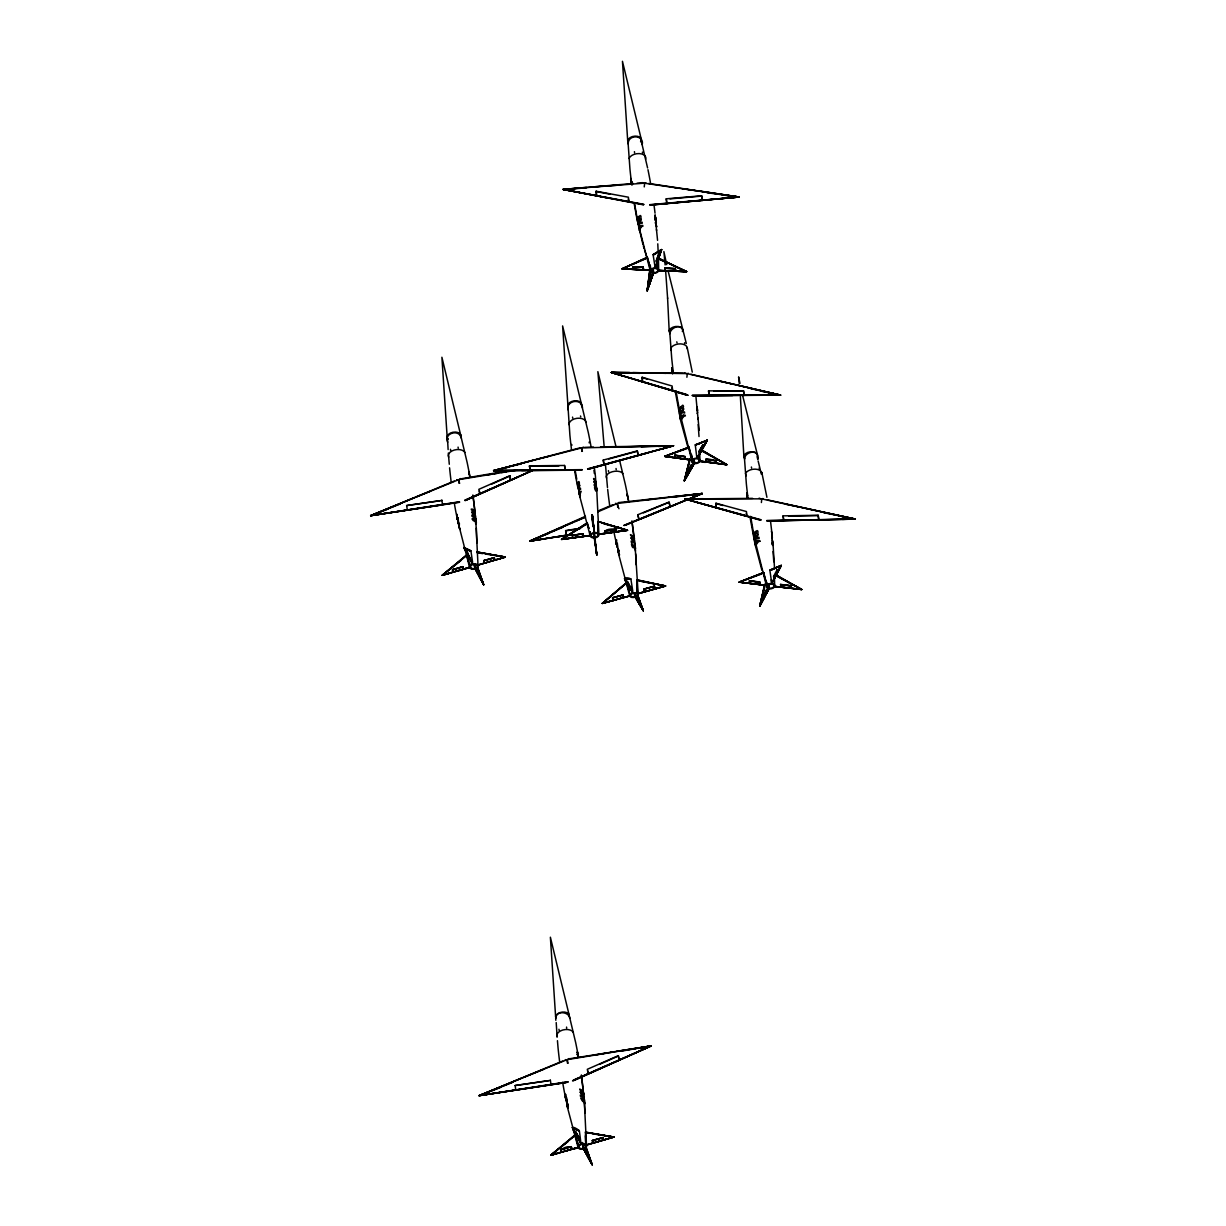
<?xml version="1.0" encoding="UTF-8"?>
<svg xmlns="http://www.w3.org/2000/svg" width="1226" height="1226" viewBox="0 0 1226 1226"><rect width="100%" height="100%" fill="white"/><g stroke="black" fill="none" stroke-linecap="round" stroke-linejoin="round"><path stroke-width="1.5" d="M469.175 474.631L468.914 471.964L469.956 477.389M577.185 1054.605L576.818 1054.467M577.645 1054.59L577.385 1051.939L577.262 1052.827M567.209 1102.373L565.492 1098.128L565.584 1094.19L566.197 1100.028L566.167 1099.201M699.203 430.418L697.088 408.963L697.625 411.262M578.258 489.526L579.729 485.006L578.979 488.745L580.388 488.071L580.634 489.22L578.749 490.277L579.423 494.43L578.105 482.906L578.442 485.956L579.055 484.454A1.87 0.981 -74.3 0 0 579.346 482.783L579.178 482.033A1.977 1.027 -74.3 0 0 578.718 481.588L577.538 482.738L577.599 485.098M638.593 224.741C639.267 233.43 637.229 221.63 642.255 223.27L642.01 222.121L639.941 222.565L641.351 219.025L637.903 223.776L638.531 224.435M479.964 494.063L478.845 489.327L509.755 475.749L510.69 480.316L509.755 475.749M746.925 515.901L746.435 511.548L716.015 503.242L716.367 507.87L716.015 503.242M749.852 583.438L749.515 580.802L759.691 581.967L760.043 584.603L739.263 582.12L763.568 572.481L767.093 585.369L739.263 582.12L763.798 572.603L739.263 582.12L767.032 585.446L763.614 572.956M780.655 584.434L781.008 587.116L780.655 584.434L790.801 585.676L791.153 588.235L790.801 585.676M577.798 487.12L577.707 485.94M666.239 198.811L666.898 203.593L666.239 198.811L701.609 195.792L702.253 200.42L701.609 195.792M596.526 486.845L596.618 490.446L596.204 486.201L594.288 485.665L594.181 484.5L595.606 484.791L593.89 481.389L596.127 485.864M642.531 381.884L642.148 377.256L672.139 386.021L672.63 390.389M596.648 488.025L598.932 534.613A4.398 2.682 -8.7 0 1 592.648 537.831A4.398 2.682 -8.7 0 1 592.127 533.203A4.398 2.682 -8.7 0 1 598.932 534.613M617.659 507.196L617.751 503.396L619.222 502.277M674.974 455.198L675.327 457.85L674.974 455.198L685.073 456.532L685.426 459.06M706.237 461.911L705.885 459.306L715.953 460.7L716.29 463.29L715.892 460.777C695.219 454.984 715.54 465.819 699.249 461.114L726.773 464.669L701.195 449.804M627.344 496.346L627.145 494.017L628.693 501.74M643.527 269.766L643.16 267.283L632.662 266.824L633.06 269.337L632.631 266.916L643.19 267.161L643.543 269.873L622.134 268.831L647.221 257.291L650.362 268.188M665.197 270.808L664.844 268.096L675.327 268.586L675.695 271.191L675.327 268.586M783.72 520.437L783.107 515.855L818.202 515.288L818.769 519.931L818.202 515.288M458.938 483.213L459.076 479.581L460.578 478.569M567.408 1063.172L567.561 1059.555L569.048 1058.528M650.853 269.981L647.451 257.399L622.134 268.831L650.73 270.195M589.17 442.862L589.216 442.019M461.359 438.28C459.627 428.472 443.306 433.161 447.659 442.234M555.807 1020.277C554.198 1009.795 569.079 1011.266 569.829 1018.239M456.991 517.755L456.976 514.215L457.007 518.169L458.968 523.579L458.141 523.195M565.155 470.064L564.558 465.466L529.509 465.849L530.061 470.493L529.509 465.849M596.801 490.155C596.388 494.906 592.556 483.335 595.974 488.515C594.825 490.63 596.648 489.067 596.786 489.327M709.134 395.247L708.536 390.864L743.508 390.818L744.105 395.186M628.233 143.994C627.635 134.109 644.478 134.691 642.225 144.591M692.445 459.98L664.814 456.363L688.92 447.122L691.97 458.156M693.717 458.999L694.621 462.861L693.977 459.03M616.234 543.363L616.785 545.126L614.732 535.9A800.088 663.879 -30.3 0 1 613.766 530.781M581.768 451.398L582.028 447.873L583.438 447.092M672.584 373.884L672.415 370.267M629.75 579.07L630.854 578.902L632.769 591.147M579.591 495.764L580.051 497.112L579.913 492.637A4.245 1.517 -86.4 0 1 579.254 492.254L579.975 491.503A5.318 1.9 -86.4 0 0 580.174 491.565A4.138 2.207 -75.4 0 0 581.078 491.304L579.591 495.764L590.212 535.823M594.242 466.953A800.088 633.857 -6.5 0 1 595.407 476.025L595.959 483.994L595.851 483.167M791.153 588.311L790.709 585.844L780.594 584.557L781.008 587.116M644.248 186.904L644.646 183.226L645.826 182.72M761.392 502.537L761.79 498.921L762.863 498.522M686.882 377.271L687.296 373.669L688.338 373.286M755.231 540.865C754.036 547.654 756.273 537.356 754.281 539.9L754.051 538.704L758.312 534.153L756.687 537.586L758.955 537.249L759.2 538.413L755.906 539.011L755.385 544.926C755.553 547.608 757.484 540.543 759.936 541.264M649.872 268.663L647.374 290.255M469.42 563.945L470.386 567.24L456.317 571.316M679.373 413.3L683.786 408.779L682.131 412.197L684.43 411.89L684.675 413.055C677.135 409.76 682.867 429.728 679.602 414.495M650.163 268.54L647.144 290.853L653.703 272.494L653.09 268.77M650.286 268.678L647.144 290.853L653.565 272.494L652.814 268.755M458.493 523.9L469.681 567.745M458.861 526.935L459.444 523.763A4.138 1.563 -85.4 0 1 458.785 524.176A5.318 0.95 85 0 1 458.662 524.115L458.57 524.008M639.42 228.618C638.884 234.35 640.125 225.982 642.991 226.105L642.669 225.385A4.138 2.85 -60 0 1 641.489 225.507A5.318 2.927 -74.1 0 1 641.183 225.415L639.957 226.028A4.245 2.329 -74.1 0 0 640.815 226.488L639.42 228.618L638.823 225.921M655.113 222.902L656.017 222.412L654.914 215.148L655.052 216.021A3.893 1.119 70.8 0 1 655.512 216.879L656.079 219.469L655.772 218.121M566.856 1104.825L566.979 1103.875M744.611 459.076C744.182 452.271 758.48 447.95 758.25 458.723M637.903 220.833L638.148 216.925L640.263 215.515A1.977 1.333 -58.9 0 1 640.83 216.021L641.014 216.787A1.87 1.272 -58.9 0 1 640.508 218.366L639.436 219.761L639.16 216.787L637.796 222.596L636.125 212.343A800.088 603.238 19.3 0 1 634.532 203.286M772.411 537.632L771.874 538.628M650.408 270.548L647.144 290.853L653.427 272.478L652.676 269.276M669.978 333.687C669.733 328.369 681.38 322.269 683.204 331.357M628.907 201.57L628.386 197.202L596.143 191.241L596.587 195.884M697.701 412.472L697.104 413.469M630.716 178.291L631.681 182.582M653.09 254.64L661.565 249.598L655.159 268.004L661.565 249.598L653.09 254.64L655.22 268.004M618.21 552.819L619.023 550.673M764.702 584.097L759.737 606.15L764.534 597.185M708.536 390.864L709.134 395.385M744.075 395.446L743.508 390.818M580.772 416.825L580.48 415.997M588.848 528.237L586.978 522.935L561.569 539.394L590.809 535.486L589.875 531.747M764.534 585.783L759.737 606.15L769.438 588.051L768.779 584.327M764.212 587.806L759.737 606.15L769.315 588.036L768.503 584.296M689.748 458.769L684.323 480.776L691.908 467.52M769.805 570.228L781.253 565.462L771.798 583.591L769.836 570.09L781.253 565.462L771.598 583.607M676.783 341.839L677.043 342.774M689.533 460.47L684.323 480.776L694.667 462.754L693.594 459.505M764.549 587.852L759.737 606.15L769.177 588.02L768.365 584.802M689.656 460.654L684.323 480.776L694.621 462.861M696.705 456.608L695.265 444.808L707.264 440.257L696.981 458.34M458.233 448.21L458.064 447.107M566.703 1028.185L566.535 1027.082M616.218 469.681L616.034 468.501M630.072 578.534C614.456 572.971 641.474 603.023 627.16 581.492M637.168 600.112L636.83 597.384L637.183 600.05M751.4 466.999L751.569 468.102M689.502 462.524L684.323 480.776L694.498 462.938M772.058 544.298C772.671 541.892 773.299 546.49 772.916 542.934M467.321 553.907L466.754 551.455M467.029 551.378L470.554 559.991L466.891 551.409L467.275 553.891M575.791 1133.912L575.362 1131.383C590.978 1156.67 560.052 1116.38 579.3 1130.633M579.04 1139.935L581.155 1144.134M585.63 1152.455L585.2 1149.896C596.296 1173.313 581.354 1143.368 585.384 1149.835M469.803 550.811L470.891 550.78L472.608 562.428M771.844 543.317A2.896 1.149 -76.2 0 1 772.165 542.72C773.958 543.823 771.399 537.172 772.901 542.796M772.288 536.421L770.495 520.82M771.874 535.042L772.012 533.739L772.181 535.685L772.119 534.797M706.207 462.018L712.996 462.922M754.281 535.885L754.833 531.823L757.208 530.597A1.977 1.425 -51.6 0 1 757.806 531.149L757.99 531.915A1.87 1.349 -51.6 0 1 757.407 533.448C756.074 536.222 756.243 528.145 755.262 534.689A1.977 0.874 -79.7 0 1 755.093 535.639L754.021 537.54L752.549 527.241A800.088 577.722 27.9 0 1 750.664 516.345M649.075 281.382L649.565 283.926L649.075 281.382L651.374 274.67L652.033 277.153L651.374 274.67M665.197 270.639L664.844 268.096M633.03 269.337L632.693 266.732M649.244 265L650.791 270.164L643.558 269.689M656.784 263.299L656.4 260.816L658.745 254.104L659.174 256.586L658.883 254.119M643.512 269.827L643.19 267.161M653.55 272.693L648.018 288.447M680.675 419.614L682.989 416.135A4.245 2.667 -67.4 0 1 682.024 415.629L683.434 415.093A5.318 3.326 -67.4 0 0 683.756 415.2M683.786 415.216A4.138 3.065 -51 0 0 685.073 415.17L685.411 415.875C682.989 415.246 680.966 421.897 680.675 419.644M697.073 408.856L695.847 395.661M696.889 410.557L697.165 406.802M656.584 260.832L656.875 263.299L656.216 260.816L658.607 254.104M747.155 496.867L746.757 493.22L746.925 497.633M642.516 152.836L642.393 152.055M656.538 225.845L656.707 227.009L655.879 223.745L657.565 240.342M679.894 411.4L679.756 411.66A2.866 0.766 -89.1 0 1 679.449 412.089C680.782 408.61 675.449 411.614 682.683 405.224A1.977 1.441 -50 0 1 683.28 405.775L683.464 406.542A1.87 1.364 -50 0 1 682.867 408.074C681.487 410.771 681.702 402.864 680.675 409.285A1.977 0.904 -78.8 0 1 680.491 410.235L680.078 412.779M575.346 1135.337L550.75 1155.244L578.81 1147.138L575.178 1135.031L550.75 1155.244L578.856 1147.214L574.887 1135.015L550.75 1155.244L558.979 1152.946M679.587 410.603L677.932 401.821A800.088 571.653 29.5 0 1 676.047 390.925M672.66 373.271L672.047 367.815L672.063 372.229M772.411 543.501L772.564 545.463M759.262 468.746L759.139 467.98M684.675 343.541L684.552 342.759M450.509 572.971L442.28 575.27L466.524 555.01M470.248 567.286L466.876 555.378L442.28 575.27L470.386 567.24L442.28 575.27L466.708 555.056M629.398 592.051L626.747 583.009L602.334 603.407L630.409 595.698L602.334 603.407L626.593 582.748L630.47 595.805L602.334 603.407L626.501 582.687L602.334 603.407L616.417 599.637M763.369 599.33L762.863 596.755L766.311 590.135L766.924 592.74L766.311 590.135M585.17 1145.36L592.143 1164.7L583.224 1148.241L583.162 1144.318M746.036 474.814L746.067 475.887M759.691 581.967L760.043 584.526M766.495 590.15L763.001 596.771L763.43 599.269L762.863 596.755M774.096 578.963L773.729 576.496C782.755 566.688 775.46 572.006 777.085 569.845L773.545 576.465L774.158 579.07M771.292 579.775L771.675 583.576L781.253 565.462L770.342 570.289M766.848 592.832L769.33 588.204M775.445 574.718L801.712 589.491L773.897 586.335L801.712 589.491L775.951 574.979M771.537 583.561L781.253 565.462L770.878 570.351M691.571 464.838L687.832 471.428L688.184 473.956L687.694 471.412L691.387 464.807L691.985 467.412L691.387 464.807M695.755 445.023L707.264 440.257L697.18 458.309L707.264 440.257L695.234 444.946M655.251 219.469L655.236 215.025M655.205 220.665L655.741 219.715M568.098 1104.473L567.332 1106.894L578.151 1147.72M716.26 463.29L715.953 460.7M688.966 447.597L692.322 460.133L664.814 456.363L689.15 447.26L664.814 456.363L672.905 457.528M699.74 453.727L699.264 451.229L702.988 444.64L699.081 451.214L699.663 453.819L699.448 451.26M697.058 458.294L707.264 440.257L697.855 444.394M675.311 457.773L674.928 455.29L685.012 456.639L685.411 459.229L685.073 456.532M656.385 223.163L655.205 217.998L656.017 222.412M588.817 1158.493L585.829 1151.444M459.045 527.379L458.034 517.602L457.926 522.107M583.407 1148.364L592.143 1164.7L585.522 1145.452M596.664 195.67L596.143 191.241M593.813 528.145L592.204 518.767L592.909 526.046M656.6 230.519L656.492 229.446M755.814 543.578L757.668 541.555A4.245 2.605 -68.6 0 1 756.595 541.034L757.99 540.482A5.318 3.264 -68.6 0 0 758.312 540.574A4.138 3.034 -52.6 0 0 759.599 540.528L759.936 541.233M476.807 552.144L505.311 557.064L477.297 565.247L505.311 557.064L476.991 551.976L505.311 557.064L497.112 559.516M578.58 1130.357L572.404 1127.568L581.047 1144.134L579.362 1130.755L572.404 1127.568L581.185 1144.103M470.891 550.78L463.918 547.608L472.807 564.159L463.918 547.608L470.094 550.382M642.639 381.623L642.148 377.256M672.262 271.099L658.01 270.517L657.78 257.843L686.591 271.62L678.193 271.344M671.25 349.441L671.281 350.513M585.951 1132.257L613.782 1137.038L593.001 1143.153M636.723 579.944L665.534 585.982L637.551 593.828L665.534 585.982L636.892 579.775M632.923 593.001L624.555 578.672L630.854 578.902M637.566 579.883L637.03 580.496L665.534 585.982L637.397 593.736L665.534 585.982L640.6 581.185M608.418 470.6L608.617 471.78M461.221 560.297L442.28 575.27L470.294 567.086M568.236 1141.421L550.75 1155.244L578.856 1147.214L577.431 1142.264M654.194 254.701L661.565 249.598L655.282 267.973L661.565 249.598L653.642 254.671M630.808 589.43L627.298 581.446L627.727 584.189L627.436 581.415M450.478 449.298L450.647 450.402M558.949 1029.273L559.117 1030.376M587.361 523.318L561.569 539.394L590.901 535.425L561.569 539.394L587.331 522.981L588.878 528.467M572.557 417.101L572.726 418.204M585.783 524.651L561.569 539.394L590.901 535.348L589.89 531.915M634.424 151.656L634.593 152.76M542.689 539.179L529.785 541.11L585.446 516.299M442.111 504.882L370.666 515.656L454.279 481.067M567.669 1082.236L479.151 1095.63L562.749 1061.042M570.136 534.842L529.785 541.11L573.124 522.215M598.518 521.678L627.467 530.291L598.135 534.429L627.467 530.291L597.874 521.51L598.119 534.26L627.467 530.291L598.64 521.617M459.535 502.292L370.666 515.656L414.265 497.71M566.121 1082.543L479.151 1095.63L522.736 1077.669M678.622 458.309L692.276 460.148L691.326 456.67M570.305 1058.636L651.175 1045.916L572.542 1080.98M465.19 500.637L532.605 470.462L464.761 500.208M573.661 1080.596L651.175 1045.916L616.724 1051.326M465.819 500.239L518.031 477.021M491.151 484.331L509.985 475.979M464.976 500.423L532.574 470.432M599.621 1064.306L618.456 1055.938L619.176 1060.291L618.226 1055.709L587.315 1069.302L588.097 1073.639M573.446 1080.382L651.175 1045.916L567.561 1059.555M647.328 257.751L622.134 268.831L650.791 270.164L622.134 268.831L645.535 258.824M573.232 1080.167L651.175 1045.916L621.107 1051.203M562.933 527.257L529.785 541.11L570.09 534.628L529.785 541.11L585.522 517.142M597.721 511.901L616.877 503.671L618.992 508.744M620.463 502.353L702.253 493.526L690.912 498.277M574.871 521.479L585.369 517.05M599.299 510.414L612.893 504.698M625.888 525.05L702.253 493.526L669.151 497.066M456.823 479.673L458.217 479.872L459.673 483.32M639.405 519.472L677.426 503.84M565.293 1059.647L566.688 1059.831L568.144 1063.294M459.489 502.032L370.666 515.656L458.217 479.872M592.066 518.828L592.219 514.675L592.832 519.288L591.714 519.441L592.219 514.675L594.395 532.605L592.219 514.675L592.281 519.364M643.405 512.851L669.258 502.262L670.055 506.89L669.028 502.062L637.918 514.69L638.792 519.288M624.034 525.556L702.253 493.526L617.751 503.396M567.96 1081.991L479.151 1095.63L566.688 1059.831M529.785 541.11L549.003 533.31M623.835 525.372L702.253 493.526L674.392 497.082M416.028 497.005L430.111 491.381M524.498 1076.98L543.854 1069.241M459.444 501.771L370.666 515.656L400.504 503.871M567.914 1081.73L479.151 1095.63L512.483 1082.451M506.476 470.615L493.618 470.631L578.457 448.256M370.666 515.656L388.244 508.959M479.151 1095.63L500.239 1087.585M761.714 573.937L739.263 582.12L767.016 585.492L765.989 582.013M687.05 448.547L664.814 456.363L692.399 460.056M580.036 470.202L493.618 470.631L535.164 459.719M615.452 503.35L616.877 503.671M773.974 586.35L787.828 587.944M651.987 277.26L651.558 274.67L649.213 281.382L649.596 283.865M452.532 569.63L452.946 572.22L452.532 569.63L462.769 566.642L463.229 569.339L462.769 566.642M484.347 563.056L483.994 560.634L494.308 557.753L494.645 560.221L494.262 557.661L483.948 560.527L484.393 563.224L483.948 560.527M476.73 569.921L480.377 578.457L476.73 569.921L477.067 572.496M480.086 575.929L480.316 578.442M561.002 1149.59L561.431 1152.195L561.002 1149.59C573.829 1142.034 568.42 1152.532 578.733 1147.291M602.778 1137.713L592.419 1140.486L602.778 1137.713L603.115 1140.195L602.732 1137.636L592.48 1140.594L592.863 1143.184M470.585 559.899L470.294 557.401M452.93 572.159L452.578 569.707L462.83 566.749L463.213 569.308M483.994 560.634L494.308 557.753M472.577 564.175L463.918 547.608L470.34 550.949M477.006 572.435L476.914 569.86M561.416 1152.118L561.048 1149.682L571.301 1146.708L571.684 1149.268L571.255 1146.601M600.541 446.862L673.472 445.743L661.013 449.237M564.803 1151.291L571.561 1149.344M452.624 569.784L462.892 566.856M477.282 565.186L505.311 557.064L486.538 554.198M575.362 1131.383L578.764 1137.376M561.094 1149.758L571.362 1146.816M612.571 597.752L622.946 595.07L623.329 597.736L622.885 594.978L612.571 597.752L613.046 600.541L612.648 597.874L622.946 595.07M654.822 588.94L654.393 586.289L644.11 589.124L654.439 586.35L654.837 589.016L654.362 586.212L644.064 589.032L644.554 591.882M636.984 600.142L636.463 597.491L639.834 602.61L640.187 605.307L636.646 597.43M589.645 468.853L673.472 445.743L620.77 446.877M633.03 592.909L624.555 578.672L630.317 579.055M640.079 605.307L639.558 602.686M588.051 469.206L646.24 453.298M630.532 586.61L630.685 589.338M608.801 458.999L637.428 451.199L638.133 455.536L637.305 450.923L603.253 460.087L603.974 464.455M587.714 469.098L673.472 445.743L582.028 447.873M587.591 468.853L673.472 445.743L641.275 446.877M581.967 469.926L493.618 470.631L581.124 448.026L582.411 451.337M536.973 459.26L549.217 456.21M582.028 469.65L493.618 470.631L521.464 463.796M493.618 470.631L508.422 467.183M579.5 447.659L581.124 448.026M607.131 197.861L563.117 189.417L633.275 183.486M657.964 270.532L657.764 267.069M638.164 1048.368L651.175 1045.916M461.834 478.676L508.024 470.83M486.906 475.014L490.523 474.385M494.155 473.757L497.787 473.129M595.376 1054.973L599.008 1054.345M602.625 1053.732L606.257 1053.103M501.403 472.516L506.537 471.642M609.874 1052.475L613.307 1051.908M459.076 479.581L516.682 470.186M565.646 530.597L566.427 535.44L565.646 530.597L580.465 528.222M614.732 527.471L618.502 526.858M565.692 530.843L580.511 528.513M614.778 527.686L618.532 527.088M614.548 527.916L618.241 527.333M407.308 509.924L406.649 505.556L441.912 500.438M557.999 536.804L571.362 534.705M515.794 1089.945L515.119 1085.531L550.382 1080.397M440.057 500.714L406.649 505.556M548.528 1080.688L515.119 1085.531M643.466 204.849L563.117 189.417L586.289 187.379M687.694 499.81L684.859 498.967L752.58 498.369M572.343 535.287L572.726 537.892L572.343 535.287L583.055 533.77L583.469 536.482M605.215 530.95C632.463 530.337 601.215 525.755 605.598 533.417M689.104 495.35L702.253 493.526M592.986 521.51L592.832 519.288M583.07 533.892L572.343 535.379L583.055 533.77M605.2 530.827L615.927 529.356L616.31 531.9M595.392 541.601L594.717 539.164L596.035 548.175M622.394 375.846L611.422 372.505L683.357 373.118M647.665 499.687L653.151 499.013M660.492 498.108L663.956 497.695M648.585 183.471L739.063 197.018L650.209 205.064M651.742 205.003L739.063 197.018L707.908 192.283M669.963 198.888L701.609 196.083M649.857 204.911L739.063 197.018L644.646 183.226M649.857 204.65L739.063 197.018L706.958 192.727M643.65 204.589L563.117 189.417L643.727 183.21L641.964 182.582M591.79 186.98L600.939 186.337M760.564 520.238L684.859 498.967L703.264 498.691M609.766 185.724L616.755 185.249M636.999 183.241L640.738 182.996M626.026 583.055L626.915 583.285M643.834 204.328L563.117 189.417L585.921 187.961M686.054 394.925L611.422 372.505L629.551 372.52M563.117 189.417L574.412 188.85M658.408 446.463L673.472 445.743M472.73 564.175L463.918 547.608L469.803 551.102M584.587 447.383L593.445 447.092M767.323 499.84L855.334 519.088L842.477 519.426M768.61 520.989L855.334 519.088L801.559 507.503M690.943 374.267L780.518 395.124L767.706 395.278M827.213 519.747L767.139 520.943M788.579 516.146L818.14 515.579M766.786 520.759L855.334 519.088L761.79 498.921M766.832 520.498L855.334 519.088L823.443 512.621M529.433 466.141L558.949 465.911M694.054 395.799L780.518 395.124L735.6 384.734M521.709 470.539L581.676 470.11M713.961 391.247L743.446 391.109M692.246 395.538L780.518 395.124L687.296 373.669M692.583 395.722L732.658 395.523M692.307 395.278L780.518 395.124L750.603 388.642M760.779 519.993L684.859 498.967L760.902 498.844L759.109 498.108M761.009 519.747L684.859 498.967L705.502 499.243M688.016 395.201L611.422 372.505L686.422 373.578L684.614 372.811M632.892 372.566L665.994 373.332M684.859 498.967L696.261 499.288M686.514 394.435L611.422 372.505L639.88 373.332M634.608 542.061L634.7 540.988L630.823 537.724L633.045 540.819L631.175 541.064L631.313 542.321L633.949 542.03L635.283 545.892L634.639 542.382M664.753 268.341L675.265 268.755L675.664 271.191M675.296 268.678L664.798 268.218L665.182 270.701M611.422 372.505L620.785 372.919M632.631 266.916L643.114 267.391M618.119 548.696L618.594 550.98M629.766 579.208L624.555 578.672L632.907 592.94M793.59 588.603L801.712 589.491L775.276 575.04M780.533 584.679L790.709 585.844M759.997 584.557L759.63 582.089L749.469 580.879L749.837 583.361L749.515 580.802M723.953 195.179L739.063 197.018M749.423 580.971L759.568 582.197M718.697 463.658L726.773 464.669L700.705 449.528M705.747 459.551L715.846 460.869M687.694 471.412L688.154 473.91M703.356 447.168L702.866 444.624M674.836 187.701L678.637 188.222M682.422 188.743L695.464 190.536M674.882 455.382L684.951 456.762M699.019 191.041L704.352 191.777M594.334 532.682L592.219 514.675L593.752 528.084M477.144 552.773L482.783 553.631M593.123 1133.881L613.782 1137.038L585.875 1145.207L613.782 1137.038L585.277 1132.104M617.352 546.367C614.854 540.574 616.739 545.769 616.647 540.13A1.977 0.766 -86.6 0 0 616.295 539.624L615.988 542.336M595.943 191.532L610.241 194.214M840.285 516.238L855.334 519.088M761.76 391.309L780.518 395.124M785.912 504.284L798.08 506.782M719.968 381.286L733.838 384.336M603.499 523.717L627.467 530.291L598.119 534.26L597.92 521.862M715.785 503.518L722.911 505.495M746.358 516.177L695.985 502.139M641.903 377.531L647.175 379.095M687.755 395.293L635.405 379.738M475.918 519.242L476.056 520.452L475.565 515.84L471.566 511.978L473.772 515.104L471.857 515.119L471.964 516.284C479.489 516.192 474.937 536.007 475.121 513.173M583.867 1096.565L580.036 1091.952L582.243 1095.063L580.327 1095.079L580.45 1096.259L583.162 1096.351L584.526 1100.412L583.898 1096.872M578.902 1139.996L578.58 1137.422M637.459 593.798L637.259 588.112M657.519 258.548L667.787 263.161M671.204 264.709L686.591 271.62L657.856 270.471L686.591 271.62L657.78 257.843M657.657 258.196L686.591 271.62L657.887 270.379L657.749 263.421M578.81 1130.908L572.404 1127.568L581.323 1144.057M776.763 576.251L801.712 589.491L774.066 586.335M701.992 451.091L726.773 464.669L699.341 461.099M700.521 449.85L726.773 464.669L699.234 460.884L699.096 457.528M585.032 1113.131L584.266 1100.366L582.764 1101.53L580.634 1098.006L582.473 1097.822L582.641 1100.519L583.438 1098.91L584.158 1099.37L584.741 1103.89L584.235 1099.661M698.192 419.415L698.284 418.173M635.068 546.106C632.095 552.543 629.536 537.586 633.811 546.49C635.696 541.831 635.788 554.152 635.114 546.413L638.179 593.951M637.918 514.69L638.961 519.441M567.04 1103.982L567.132 1104.09A5.318 0.95 85 0 1 567.132 1104.09A4.138 1.563 -85.4 0 0 567.853 1103.798L568.098 1104.442M476.025 523.41C476.899 518.843 474.171 523.471 472.041 518.92C474.293 515.686 472.945 522.261 475.688 519.395M616.617 544.988L616.111 542.612M777.575 572.404L777.223 569.875M633.995 536.865L630.455 534.643L630.685 535.532A3.893 2.559 51.3 0 1 631.543 536.114L631.773 536.421A4.889 2.421 63 0 1 632.141 537.034L633.244 537.862A4.061 2.008 63 0 0 632.539 536.559L634.486 539.088L633.275 530.781A800.088 663.879 -30.3 0 0 632.08 522.138M618.609 553.324L617.291 543.287L617.107 547.394L616.831 546.03M618.961 553.723L619.528 555.041L618.057 551.133A4.245 0.812 83.7 0 1 617.689 550.627L617.996 550.045A5.318 1.027 83.7 0 0 618.119 550.137A4.138 1.655 -87.8 0 0 618.762 549.938L619.023 550.643M457.375 519.487L456.838 516.759L457.911 518.782M566.151 1100.81L566.856 1101.209L566.581 1099.278M474.814 512.483C476.454 516.59 474.048 507.978 471.259 509.081L471.458 509.924A3.893 2.437 47.5 0 1 472.332 510.552L472.562 510.859A4.889 2.314 60.3 0 1 472.93 511.487L474.048 512.407A4.061 1.916 60.3 0 0 473.343 511.104L474.37 511.932M459.336 527.732L460.026 528.59M459.26 528.299L460.256 529.509L460.041 528.605M583.745 1093.086L583.852 1094.036L582.304 1090.404L579.729 1089.056L579.929 1089.899A3.893 2.437 47.5 0 1 580.802 1090.512L581.032 1090.833A4.889 2.314 60.3 0 1 581.4 1091.462L582.534 1092.366A4.061 1.916 60.3 0 0 581.814 1091.063L583.453 1092.642L583.729 1095.37M566.902 1104.932L568.174 1108.166M565.891 1097.73L565.324 1096.734L565.845 1098.389M637.137 600.265L643.298 610.732L638.256 597.077M644.508 591.714L644.171 589.216M623.283 597.568L622.839 594.886M636.83 597.384L639.834 602.61M627.911 582.794L629.413 585.415M747.216 495.672L747.37 497.495M568.082 1106.802L567.868 1105.683M459.398 525.709L458.172 523.272M616.479 542.612L617.306 544.589M476.546 569.967L478.998 574.488M631.267 180.881L632.095 182.413M479.289 576.557L483.672 584.725L478.538 570.458M576.021 1132.931L578.396 1137.467M603.253 460.087L604.066 464.654M566.412 1102.082L566.504 1097.561L566.933 1104.703M771.721 534.122L772.303 542.551M638.394 598.411L643.298 610.732L634.823 596.495L634.24 593.016M477.65 569.155L483.672 584.725L474.738 568.251L474.155 564.512M585.446 1147.398L592.143 1164.7L583.346 1148.18L582.626 1144.486M637.98 596.572L643.298 610.732L634.961 596.449L634.486 592.955M477.312 567.071L483.672 584.725L474.876 568.205L474.416 564.435M585.154 1145.559L592.143 1164.7L583.224 1148.241L582.672 1142.509M644.57 250.257L646.715 256.617M596.005 481.695L593.599 478.508L593.782 479.366A3.893 1.9 59.1 0 1 594.487 480.102L594.656 480.454A4.889 1.517 69.8 0 1 594.932 481.128L595.713 482.201A4.061 1.257 69.8 0 0 595.192 480.807L596.372 485.358M637.643 594.717L643.298 610.732L635.099 596.418L634.746 592.878M577.998 488.239L576.067 478.692A800.088 633.857 -6.5 0 1 574.473 469.681M477.65 567.24L483.672 584.725L475.014 568.159L474.692 564.358M579.913 494.093L580.388 495.534M761.867 570.121L755.078 544.559L749.96 516.836M688.2 448.241L680.874 421.499L675.25 391.401M589.905 532.069L590.901 535.425M467.213 556.773L468.761 561.937M629.812 596.25L618.563 553.999M672.032 370.467L672.507 372.106M655.956 218.182L655.971 218.688M650.148 270.425L639.635 229.553M643.328 245.844L644.125 248.694M571.684 444.44L571.914 445.253M766.419 585.691L756.028 544.528M475.795 520.406L478.017 565.339M691.755 460.348L681.395 419.123M642.93 244.403L637.076 219.485M757.361 454.509L742.833 396.396M641.336 139.549L622.456 61.3L627.727 141.205M460.777 435.491L441.896 357.241L447.168 437.13M569.247 1015.465L550.382 937.2L555.639 1017.105M615.958 446.54L597.859 371.677L604.127 446.295M619.636 460.532L625.352 484.531A800.088 663.879 -30.3 0 1 628.402 499.84M686.299 343.495L668.155 271.13M460.47 434.433L467.198 462.708A800.088 620.019 -28 0 1 469.972 477.021M568.941 1014.408L575.684 1042.667A800.088 620.019 -28 0 1 578.442 1056.996M641.183 140.668L647.589 167.962M757.806 459.612L757.101 456.716A6.866 4.184 -8.7 0 0 750.251 451.781A6.866 4.184 -8.7 0 0 744.55 458.386M758.158 461.068L760.243 469.619M457.344 519.349L457.007 518.169M579.377 494.829L578.779 492.162M567.117 1105.607L567.515 1107.339M687.188 347.51L692.276 372.137M761.852 472.684L766.924 497.296M681.196 418.173L680.614 415.445M666.699 264.632L663.894 251.591L665.136 264.939M760.656 471.336L761.254 474.064M577.707 484.025L579.423 491.978M739.983 383.386L738.604 376.872L739.217 383.493M457.482 519.855L455.765 511.365A800.088 620.019 -28 0 1 454.478 504.177M565.952 1099.829L564.251 1091.324A800.088 620.019 -28 0 1 562.657 1082.343M636.754 217.876L634.164 203.516M638.041 221.967L638.302 223.255M754.45 536.896L754.71 538.199M576.772 479.197L575.071 469.742M593.89 533.356L596.817 555.01L594.089 536.819M577.385 1051.939L578.427 1057.364M603.1 1140.088L602.686 1137.559M494.63 560.113L494.216 557.585M568.144 409.898C565.554 400.243 582.411 397.929 582.457 407.921M644.11 589.124L644.539 591.775M612.602 597.813L613.031 600.464M631.16 180.084L631.972 185.203M594.181 533.31L594.794 537.249L594.457 533.279M615.927 529.433L616.31 531.869L615.927 529.356M583.086 534.015L583.453 536.375M766.71 582.181L767.261 585.783M746.312 513.311L746.741 516.1M705.808 459.428L706.191 461.911M698.559 457.712L699.111 461.328M691.77 455.03L692.598 460.455M657.243 267.13L657.795 270.747M672.017 387.784L672.446 390.588M650.194 265.031L651.021 270.456M628.325 198.98L628.754 201.784M605.184 530.72L605.583 533.31M587.852 1071.018L588.265 1073.807M592.48 1140.594L592.878 1143.138L592.526 1140.701M479.366 491.044L479.795 493.848M550.321 1080.014L551.026 1084.596M469.987 563.883L470.539 567.5M441.85 500.055L442.586 504.882M631.911 520.866L635.436 551.056M783.107 515.855L783.72 520.222M564.558 465.466L565.155 469.834M593.951 470.37L594.38 473.543M581.43 1075.463L584.158 1099.37M472.96 495.503L474.968 511.548M596.265 550.903L596.817 555.01L594.441 536.773M634.118 537.877L634.455 540.789M634.792 543.654L634.961 545.049M596.541 552.665L596.817 555.01L594.794 536.727M630.93 180.115L631.329 183.777M583.346 1091.692L582.748 1085.991A800.088 620.019 -28 0 0 581.323 1075.064M584.266 1100.366L586.488 1145.314M474.876 511.717L474.278 506.016A800.088 620.019 -28 0 0 472.853 495.089M474.968 512.667L475.259 515.41M772.058 534.168L771.951 533.141A3.893 0.797 74.9 0 0 771.568 532.161L771.43 531.302M746.757 493.22L746.833 494.109A9.593 5.931 -9 0 0 747.63 495.503M607.483 487.534L605.46 464.439M697.425 409.561L697.487 410.465L697.333 408.457M595.269 481.603L595.698 486.461M557.447 1040.69L558.045 1047.77A800.088 620.019 -28 0 0 559.715 1062.406M448.318 453.053L449.283 464.256M698.146 424.625L699.019 436.533M773.054 551.47L773.775 561.723M740.381 396.734L743.875 456.302M665.687 271.62L667.618 298.424M773.07 544.605L774.495 567.761M672.047 367.815L672.093 368.689M669.58 329.809L671.725 358.436A800.088 571.653 29.5 0 0 673.396 372.842M744.228 455.183L746.358 483.856A800.088 577.722 27.9 0 0 748.013 498.262M667.572 297.872L669.181 330.913M635.666 553.907L636.279 564.925M556.206 1022.576L557.14 1037.15A8.582 5.226 -8.7 0 1 562.734 1030.024A8.582 5.226 -8.7 0 1 573.4 1032.461M447.475 438.188L448.118 449.574M627.881 140.086L629.934 168.927A800.088 603.238 19.3 0 0 631.589 183.379M657.78 243.821L658.209 252.817M636.876 583.377L637.351 593.675L636.876 580.22M476.347 528.207L476.868 542.98M699.019 457.696L699.142 461.053L699.188 457.375M585.4 1135.812L585.875 1145.207L585.706 1139.873M699.724 452.563L699.954 461.436M774.418 575.99L774.679 586.672M658.393 256.418L658.684 270.793M598.058 529.188L598.135 534.429M628.034 142.247A6.866 4.184 -8.7 0 1 635.145 136.117A6.866 4.184 -8.7 0 1 640.57 141.756M629.045 158.537A8.582 5.226 -8.7 0 1 639.221 153.587A8.582 5.226 -8.7 0 1 645.673 159.257M647.972 169.709A800.088 603.238 19.3 0 1 650.73 184.207M654.117 205.922A800.088 603.238 19.3 0 1 655.036 213.155M745.439 473.527A8.582 5.226 -8.7 0 1 755.201 469.144A8.582 5.226 -8.7 0 1 761.99 474.033M555.945 1018.162A6.866 4.184 -8.7 0 1 562.167 1012.094A6.866 4.184 -8.7 0 1 569.094 1016.569M568.251 406.971A6.866 4.184 -8.7 0 1 574.212 400.825A6.866 4.184 -8.7 0 1 581.369 405.162M569.017 424.686A8.582 5.226 -8.7 0 1 576.925 418.311A8.582 5.226 -8.7 0 1 586.013 422.342M571.531 449.758A800.088 633.857 -6.5 0 1 569.891 435.199L562.611 325.917L588.327 432.655A800.088 633.857 -6.5 0 1 591.101 447.046M448.226 439.123A6.866 4.184 -8.7 0 1 452.808 432.272A6.866 4.184 -8.7 0 1 460.624 436.609M448.67 457.191A8.582 5.226 -8.7 0 1 454.264 450.049A8.582 5.226 -8.7 0 1 464.93 452.501M451.229 482.431A800.088 620.019 -28 0 1 449.574 467.796M669.779 333.012A6.866 4.184 -8.7 0 1 675.71 326.484A6.866 4.184 -8.7 0 1 682.361 331.526M670.806 348.123A8.582 5.226 -8.7 0 1 680.691 343.878A8.582 5.226 -8.7 0 1 687.28 348.874M606.563 478.109A8.582 4.552 -9.2 0 1 612.295 471.734A8.582 4.552 -9.2 0 1 622.854 473.619M609.613 505.02A800.088 663.879 -30.3 0 1 607.667 489.404M613.782 1137.038L585.691 1145.053L585.446 1132.426L613.782 1137.038M652.799 272.662A3.494 2.13 -8.7 0 0 657.887 270.18A3.494 2.13 -8.7 0 0 652.554 268.969A3.494 2.13 -8.7 0 0 652.799 272.662M652.385 273.199A4.398 2.682 -8.7 0 0 658.776 270.072A4.398 2.682 -8.7 0 0 652.079 268.54A4.398 2.682 -8.7 0 0 652.385 273.199M768.61 588.143A3.494 2.13 -8.7 0 0 774.004 585.997A3.494 2.13 -8.7 0 0 769.024 584.388A3.494 2.13 -8.7 0 0 768.61 588.143M768.104 588.649A4.398 2.682 -8.7 0 0 774.909 585.951A4.398 2.682 -8.7 0 0 768.641 583.928A4.398 2.682 -8.7 0 0 768.104 588.649M580.726 1148.563A3.494 2.13 -8.7 0 0 585.798 1146.095A3.494 2.13 -8.7 0 0 580.465 1144.869A3.494 2.13 -8.7 0 0 580.726 1148.563M580.296 1149.099A4.398 2.682 -8.7 0 0 586.687 1145.988A4.398 2.682 -8.7 0 0 579.99 1144.456A4.398 2.682 -8.7 0 0 580.296 1149.099M593.047 537.294A3.494 2.13 -8.7 0 0 598.027 534.735A3.494 2.13 -8.7 0 0 592.633 533.616A3.494 2.13 -8.7 0 0 593.047 537.294M472.24 568.603A3.494 2.13 -8.7 0 0 477.312 566.121A3.494 2.13 -8.7 0 0 471.995 564.91A3.494 2.13 -8.7 0 0 472.24 568.603M471.826 569.125A4.398 2.682 -8.7 0 0 478.217 566.014A4.398 2.682 -8.7 0 0 471.52 564.481A4.398 2.682 -8.7 0 0 471.826 569.125M693.839 462.83A3.494 2.13 -8.7 0 0 699.31 460.761A3.494 2.13 -8.7 0 0 694.406 459.076A3.494 2.13 -8.7 0 0 693.839 462.83M693.318 463.336A4.398 2.682 -8.7 0 0 700.199 460.731A4.398 2.682 -8.7 0 0 694.023 458.616A4.398 2.682 -8.7 0 0 693.318 463.336M632.34 596.939A3.494 1.854 -9.2 0 0 637.459 594.656A3.494 1.854 -9.2 0 0 632.187 593.706A3.494 1.854 -9.2 0 0 632.34 596.939M631.911 597.414A4.398 2.345 -9.2 0 0 638.348 594.533A4.398 2.345 -9.2 0 0 631.712 593.353A4.398 2.345 -9.2 0 0 631.911 597.414"/></g></svg>
